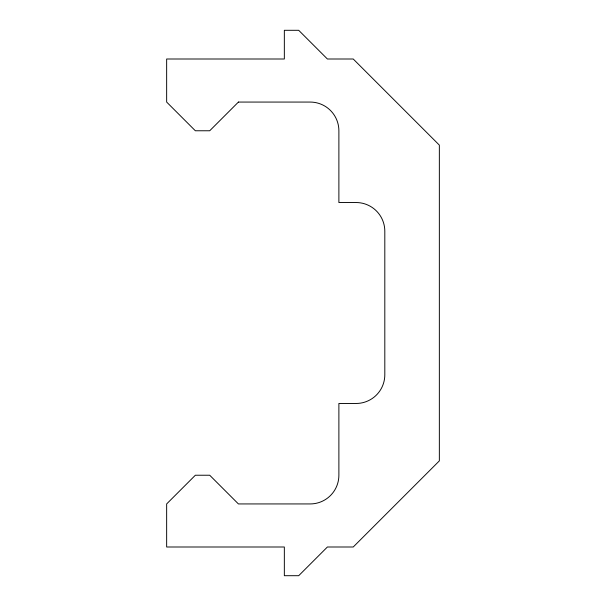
<?xml version="1.0" encoding="UTF-8"?>
<svg xmlns="http://www.w3.org/2000/svg" width="606" height="606" viewBox="0 0 606 606"><rect width="100%" height="100%" fill="white"/><g stroke="black" fill="none" stroke-linecap="round" stroke-linejoin="round"><path stroke-width="0.91" d="M238.416 102.066L209.706 130.767L195.352 130.767L166.65 102.066L166.65 59.002L284.343 59.002L284.343 30.3L298.697 30.3L327.399 59.002L353.237 59.002L439.35 145.122L439.35 460.878L353.237 546.998L327.399 546.998L298.697 575.7L284.343 575.7L284.343 546.998L166.65 546.998L166.65 503.934L195.352 475.233L209.706 475.233L238.416 503.934L310.174 503.934A28.702 28.702 0 0 0 338.883 475.233L338.883 403.467L356.108 403.467A28.702 28.702 0 0 0 384.81 374.766L384.81 231.234A28.702 28.702 0 0 0 356.108 202.533L338.883 202.533L338.883 130.767A28.702 28.702 0 0 0 310.174 102.066L238.416 102.066"/></g></svg>
